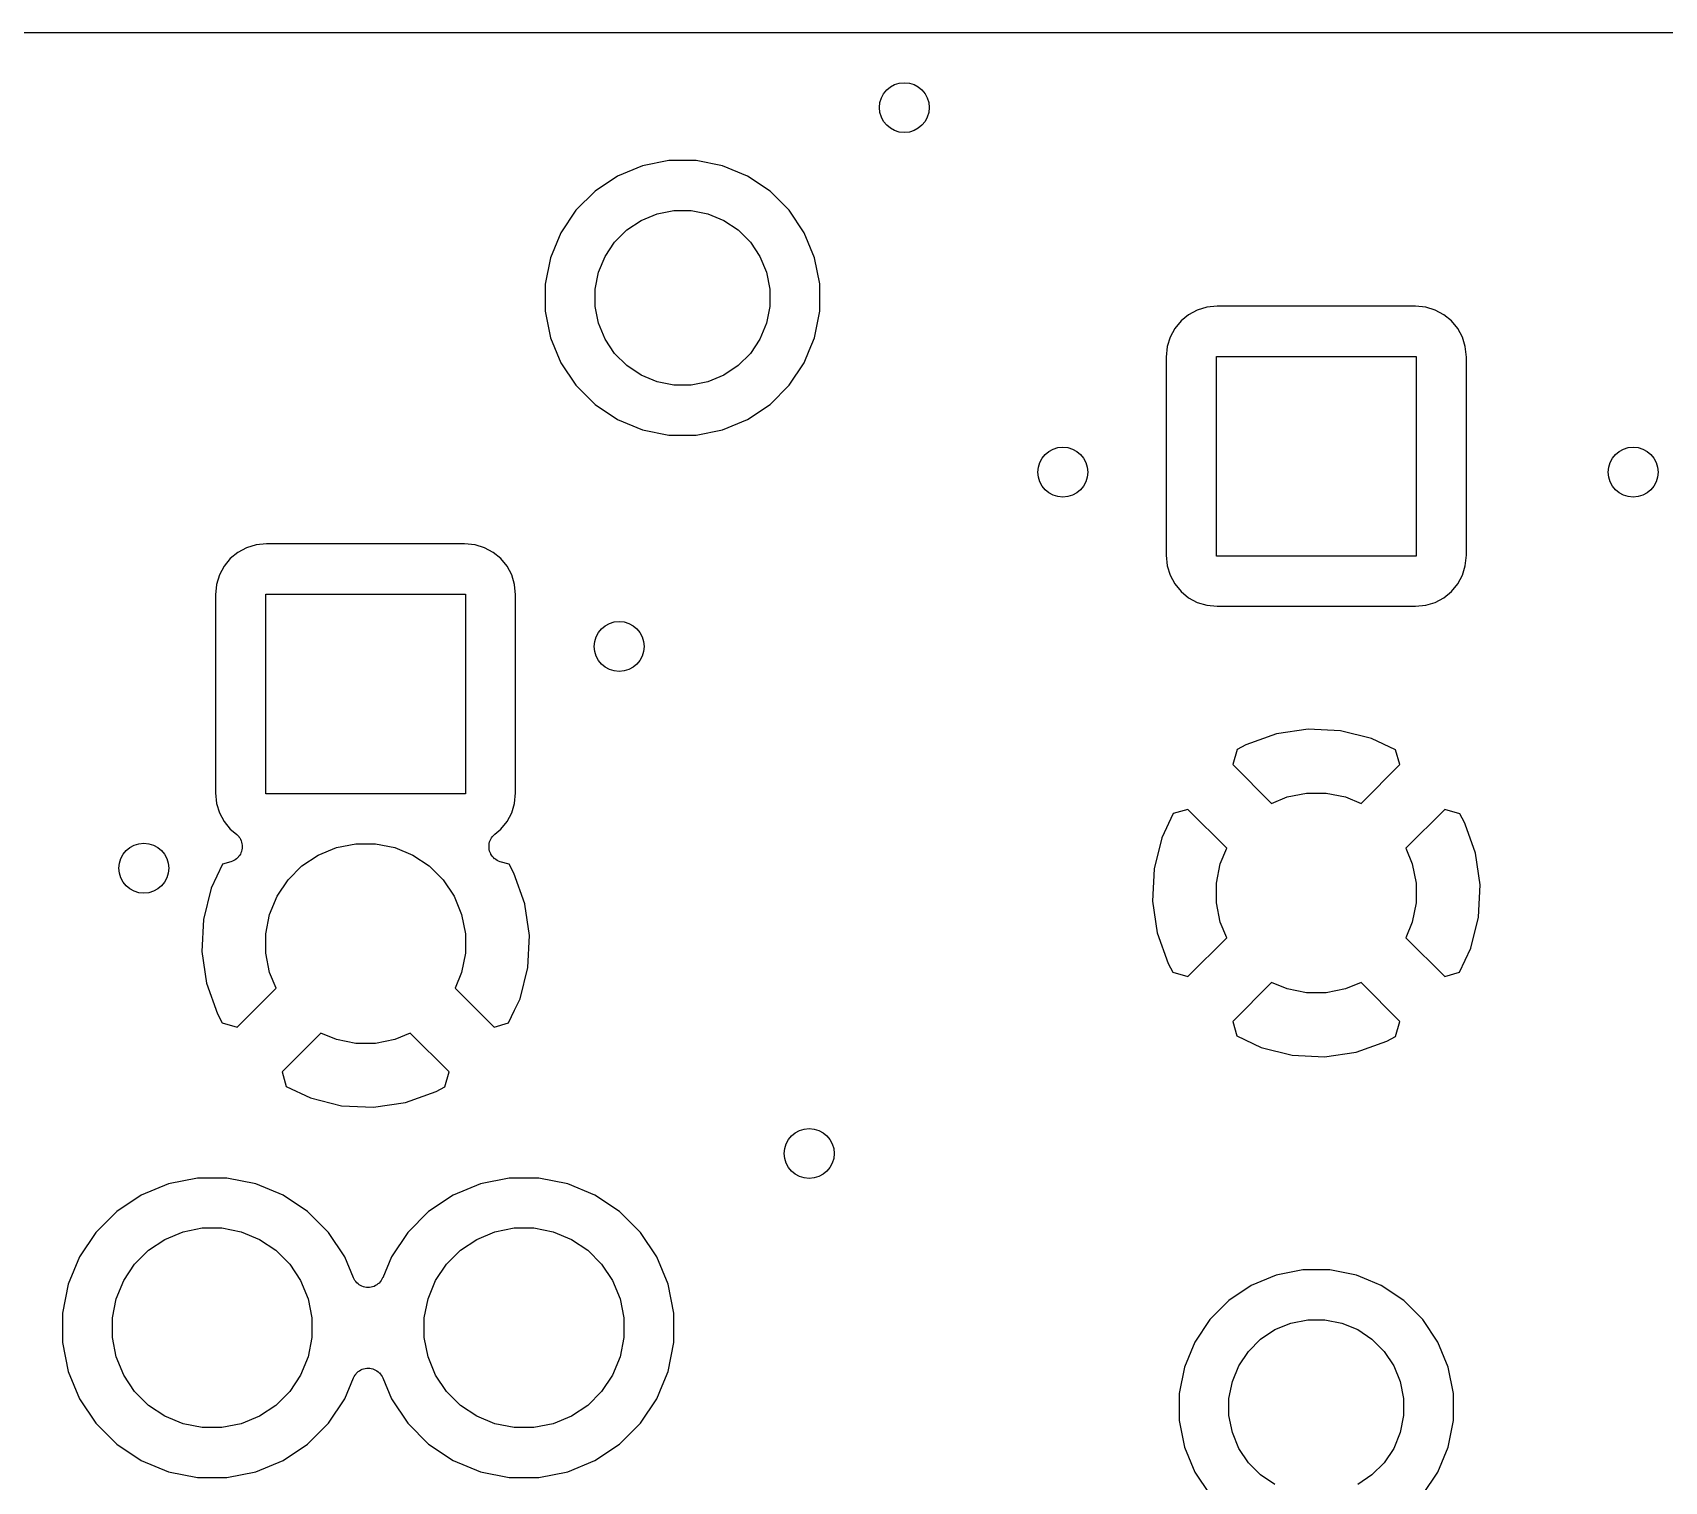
# Model space of a CAD drawing. Extents: x 2.85 to 5.2, y -4.31 to -3.17.
# Drawn here: x 3.445 to 3.96, y -3.623 to -3.166 of the extents above; entities that cross this region are included whole.
import ezdxf

# ---------------------------------------------------------------- set-up
doc = ezdxf.new("R2010")
doc.units = 0
doc.header["$MEASUREMENT"] = 0
doc.layers.add('BLACK', color=7, linetype='CONTINUOUS')

msp = doc.modelspace()

# ---------------------------------------------------------------- linework, layer by layer
at = {"layer": 'BLACK', "linetype": 'CONTINUOUS'}
for p, q in [((2.9922, -3.16634), (4.6636, -3.16634)), ((3.64573, -3.20669), (3.63737, -3.20836)), ((3.65427, -3.20669), (3.64573, -3.20669)), ((3.66263, -3.20836), (3.65427, -3.20669)), ((3.62949, -3.21162), (3.62239, -3.21636)), ((3.63737, -3.20836), (3.62949, -3.21162)), ((3.67051, -3.21162), (3.66263, -3.20836)), ((3.67761, -3.21636), (3.67051, -3.21162)), ((3.62239, -3.21636), (3.61636, -3.22239)), ((3.68364, -3.22239), (3.67761, -3.21636)), ((3.61636, -3.22239), (3.61162, -3.22949)), ((3.64196, -3.2235), (3.64729, -3.22244)), ((3.64729, -3.22244), (3.65271, -3.22244)), ((3.65271, -3.22244), (3.65804, -3.2235)), ((3.68838, -3.22949), (3.68364, -3.22239)), ((3.63243, -3.22859), (3.63695, -3.22558)), ((3.63695, -3.22558), (3.64196, -3.2235)), ((3.65804, -3.2235), (3.66305, -3.22558)), ((3.66305, -3.22558), (3.66757, -3.22859)), ((3.61162, -3.22949), (3.60836, -3.23737)), ((3.62558, -3.23695), (3.62859, -3.23243)), ((3.62859, -3.23243), (3.63243, -3.22859)), ((3.66757, -3.22859), (3.67141, -3.23243)), ((3.67141, -3.23243), (3.67442, -3.23695)), ((3.69164, -3.23737), (3.68838, -3.22949)), ((3.60836, -3.23737), (3.60669, -3.24573)), ((3.6235, -3.24196), (3.62558, -3.23695)), ((3.67442, -3.23695), (3.6765, -3.24196)), ((3.69329, -3.24564), (3.69164, -3.23737)), ((3.62244, -3.24729), (3.6235, -3.24196)), ((3.6765, -3.24196), (3.67756, -3.24729)), ((3.60669, -3.24573), (3.60669, -3.25427)), ((3.62244, -3.25271), (3.62244, -3.24729)), ((3.67756, -3.24729), (3.67756, -3.25271)), ((3.69331, -3.24573), (3.69329, -3.24564)), ((3.69331, -3.25427), (3.69331, -3.24573)), ((3.6235, -3.25804), (3.62244, -3.25271)), ((3.67756, -3.25271), (3.6765, -3.25804)), ((3.81245, -3.25388), (3.80971, -3.25535)), ((3.81542, -3.25298), (3.81245, -3.25388)), ((3.81875, -3.25266), (3.81542, -3.25298)), ((3.88125, -3.25266), (3.81875, -3.25266)), ((3.88458, -3.25298), (3.88125, -3.25266)), ((3.88755, -3.25388), (3.88458, -3.25298)), ((3.89029, -3.25535), (3.88755, -3.25388)), ((3.60669, -3.25427), (3.60836, -3.26263)), ((3.62558, -3.26305), (3.6235, -3.25804)), ((3.6765, -3.25804), (3.67442, -3.26305)), ((3.69164, -3.26263), (3.69331, -3.25427)), ((3.80731, -3.25731), (3.80535, -3.25971)), ((3.80971, -3.25535), (3.80731, -3.25731)), ((3.89269, -3.25731), (3.89029, -3.25535)), ((3.89465, -3.25971), (3.89269, -3.25731)), ((3.60836, -3.26263), (3.61162, -3.27051)), ((3.62859, -3.26757), (3.62558, -3.26305)), ((3.67442, -3.26305), (3.67141, -3.26757)), ((3.69, -3.26659), (3.69164, -3.26263)), ((3.80388, -3.26245), (3.80298, -3.26542)), ((3.80535, -3.25971), (3.80388, -3.26245)), ((3.89612, -3.26245), (3.89465, -3.25971)), ((3.89702, -3.26542), (3.89612, -3.26245)), ((3.63243, -3.27141), (3.62859, -3.26757)), ((3.67141, -3.26757), (3.66757, -3.27141)), ((3.68838, -3.27051), (3.69, -3.26659)), ((3.69, -3.26659), (3.69, -3.26659)), ((3.80298, -3.26542), (3.80266, -3.26875)), ((3.80266, -3.26875), (3.80266, -3.33125)), ((3.8185, -3.3315), (3.8185, -3.2685)), ((3.8185, -3.2685), (3.8815, -3.2685)), ((3.8815, -3.2685), (3.8815, -3.3315)), ((3.89734, -3.26875), (3.89702, -3.26542)), ((3.89734, -3.33125), (3.89734, -3.26875)), ((3.61162, -3.27051), (3.61636, -3.27761)), ((3.63695, -3.27442), (3.63243, -3.27141)), ((3.64196, -3.2765), (3.63695, -3.27442)), ((3.66305, -3.27442), (3.65804, -3.2765)), ((3.66757, -3.27141), (3.66305, -3.27442)), ((3.68364, -3.27761), (3.68838, -3.27051)), ((3.61636, -3.27761), (3.62239, -3.28364)), ((3.64729, -3.27756), (3.64196, -3.2765)), ((3.65271, -3.27756), (3.64729, -3.27756)), ((3.65804, -3.2765), (3.65271, -3.27756)), ((3.67761, -3.28364), (3.68364, -3.27761)), ((3.62239, -3.28364), (3.62949, -3.28838)), ((3.67051, -3.28838), (3.67761, -3.28364)), ((3.62949, -3.28838), (3.63737, -3.29164)), ((3.66263, -3.29164), (3.67051, -3.28838)), ((3.63737, -3.29164), (3.64573, -3.29331)), ((3.64573, -3.29331), (3.65427, -3.29331)), ((3.65427, -3.29331), (3.66263, -3.29164)), ((3.50971, -3.33035), (3.50731, -3.33231)), ((3.51245, -3.32888), (3.50971, -3.33035)), ((3.51542, -3.32798), (3.51245, -3.32888)), ((3.51875, -3.32766), (3.51542, -3.32798)), ((3.58125, -3.32766), (3.51875, -3.32766)), ((3.58458, -3.32798), (3.58125, -3.32766)), ((3.58755, -3.32888), (3.58458, -3.32798)), ((3.59029, -3.33035), (3.58755, -3.32888)), ((3.59269, -3.33231), (3.59029, -3.33035)), ((3.80266, -3.33125), (3.80298, -3.33458)), ((3.89702, -3.33458), (3.89734, -3.33125)), ((3.50535, -3.33471), (3.50388, -3.33745)), ((3.50731, -3.33231), (3.50535, -3.33471)), ((3.59465, -3.33471), (3.59269, -3.33231)), ((3.59612, -3.33745), (3.59465, -3.33471)), ((3.80298, -3.33458), (3.80388, -3.33755)), ((3.8815, -3.3315), (3.8185, -3.3315)), ((3.89612, -3.33755), (3.89702, -3.33458)), ((3.50298, -3.34042), (3.50266, -3.34375)), ((3.50388, -3.33745), (3.50298, -3.34042)), ((3.59702, -3.34042), (3.59612, -3.33745)), ((3.59734, -3.34375), (3.59702, -3.34042)), ((3.80388, -3.33755), (3.80535, -3.34029)), ((3.80535, -3.34029), (3.80731, -3.34269)), ((3.89269, -3.34269), (3.89465, -3.34029)), ((3.89465, -3.34029), (3.89612, -3.33755)), ((3.50266, -3.34375), (3.50266, -3.40625)), ((3.5185, -3.4065), (3.5185, -3.3435)), ((3.5185, -3.3435), (3.5815, -3.3435)), ((3.5815, -3.3435), (3.5815, -3.4065)), ((3.59734, -3.40625), (3.59734, -3.34375)), ((3.80731, -3.34269), (3.80971, -3.34465)), ((3.80971, -3.34465), (3.81245, -3.34612)), ((3.81245, -3.34612), (3.81542, -3.34702)), ((3.88458, -3.34702), (3.88755, -3.34612)), ((3.88755, -3.34612), (3.89029, -3.34465)), ((3.89029, -3.34465), (3.89269, -3.34269)), ((3.81542, -3.34702), (3.81875, -3.34734)), ((3.81875, -3.34734), (3.88125, -3.34734)), ((3.88125, -3.34734), (3.88458, -3.34702)), ((3.83744, -3.3876), (3.82777, -3.39106)), ((3.84747, -3.38611), (3.83744, -3.3876)), ((3.8576, -3.38661), (3.84747, -3.38611)), ((3.86744, -3.38908), (3.8576, -3.38661)), ((3.82501, -3.39253), (3.82362, -3.39727)), ((3.82777, -3.39106), (3.82501, -3.39253)), ((3.87503, -3.39267), (3.86744, -3.38908)), ((3.87638, -3.39727), (3.87503, -3.39267)), ((3.82362, -3.39727), (3.83589, -3.40955)), ((3.86411, -3.40955), (3.87638, -3.39727)), ((3.50266, -3.40625), (3.50298, -3.40958)), ((3.5815, -3.4065), (3.5185, -3.4065)), ((3.59702, -3.40958), (3.59734, -3.40625)), ((3.83589, -3.40955), (3.84081, -3.40751)), ((3.84081, -3.40751), (3.8469, -3.4063)), ((3.8469, -3.4063), (3.8531, -3.4063)), ((3.8531, -3.4063), (3.85919, -3.40751)), ((3.85919, -3.40751), (3.86411, -3.40955)), ((3.50298, -3.40958), (3.50388, -3.41255)), ((3.50388, -3.41255), (3.50535, -3.41529)), ((3.59465, -3.41529), (3.59612, -3.41255)), ((3.59612, -3.41255), (3.59702, -3.40958)), ((3.80487, -3.41277), (3.80128, -3.42035)), ((3.80948, -3.41142), (3.80487, -3.41277)), ((3.82175, -3.42369), (3.80948, -3.41142)), ((3.89052, -3.41142), (3.87825, -3.42369)), ((3.89527, -3.41281), (3.89052, -3.41142)), ((3.89674, -3.41556), (3.89527, -3.41281)), ((3.50535, -3.41529), (3.50731, -3.41769)), ((3.50731, -3.41769), (3.50926, -3.41928)), ((3.59074, -3.41928), (3.59269, -3.41769)), ((3.59269, -3.41769), (3.59465, -3.41529)), ((3.89694, -3.41613), (3.89674, -3.41556)), ((3.9002, -3.42523), (3.89694, -3.41613)), ((3.89694, -3.41613), (3.89694, -3.41613)), ((3.50926, -3.41928), (3.50931, -3.41933)), ((3.50931, -3.41933), (3.50932, -3.41933)), ((3.50932, -3.41933), (3.50933, -3.41934)), ((3.50933, -3.41934), (3.50966, -3.41968)), ((3.50966, -3.41968), (3.50999, -3.42002)), ((3.50999, -3.42002), (3.51, -3.42003)), ((3.51, -3.42003), (3.51001, -3.42004)), ((3.51001, -3.42004), (3.51026, -3.42044)), ((3.51026, -3.42044), (3.51052, -3.42084)), ((3.51052, -3.42084), (3.51053, -3.42085)), ((3.51053, -3.42085), (3.51054, -3.42086)), ((3.51054, -3.42086), (3.51071, -3.4213)), ((3.51071, -3.4213), (3.51089, -3.42175)), ((3.51089, -3.42175), (3.51089, -3.42176)), ((3.51089, -3.42176), (3.51089, -3.42177)), ((3.51089, -3.42177), (3.51098, -3.42224)), ((3.51105, -3.42371), (3.51095, -3.42418)), ((3.51098, -3.42224), (3.51107, -3.42271)), ((3.51106, -3.4237), (3.51105, -3.42371)), ((3.51107, -3.42273), (3.51106, -3.42321)), ((3.51106, -3.42321), (3.51106, -3.42368)), ((3.51106, -3.42368), (3.51106, -3.4237)), ((3.51107, -3.42271), (3.51107, -3.42272)), ((3.51107, -3.42272), (3.51107, -3.42273)), ((3.53508, -3.42583), (3.54081, -3.42345)), ((3.54081, -3.42345), (3.5469, -3.42224)), ((3.5469, -3.42224), (3.5531, -3.42224)), ((3.5531, -3.42224), (3.55919, -3.42345)), ((3.55919, -3.42345), (3.56492, -3.42583)), ((3.58894, -3.42264), (3.58903, -3.42217)), ((3.58894, -3.42265), (3.58894, -3.42264)), ((3.58894, -3.42266), (3.58894, -3.42265)), ((3.58894, -3.42314), (3.58894, -3.42266)), ((3.58894, -3.42361), (3.58894, -3.42314)), ((3.58894, -3.42363), (3.58894, -3.42361)), ((3.58894, -3.42364), (3.58894, -3.42363)), ((3.58903, -3.4241), (3.58894, -3.42364)), ((3.58903, -3.42217), (3.58913, -3.4217)), ((3.58913, -3.42168), (3.58932, -3.42124)), ((3.58913, -3.42169), (3.58913, -3.42168)), ((3.58913, -3.4217), (3.58913, -3.42169)), ((3.58932, -3.42124), (3.5895, -3.4208)), ((3.5895, -3.42079), (3.58951, -3.42078)), ((3.5895, -3.4208), (3.5895, -3.42079)), ((3.58951, -3.42078), (3.58977, -3.42039)), ((3.58977, -3.42039), (3.59004, -3.41999)), ((3.59004, -3.41998), (3.59005, -3.41997)), ((3.59004, -3.41999), (3.59004, -3.41998)), ((3.59005, -3.41997), (3.59039, -3.41964)), ((3.59039, -3.41964), (3.59072, -3.4193)), ((3.59072, -3.4193), (3.59073, -3.41929)), ((3.59073, -3.41929), (3.59074, -3.41928)), ((3.80128, -3.42035), (3.79882, -3.43019)), ((3.81971, -3.42861), (3.82175, -3.42369)), ((3.87825, -3.42369), (3.88029, -3.42861)), ((3.50487, -3.42871), (3.50128, -3.4363)), ((3.50749, -3.42794), (3.50487, -3.42871)), ((3.50751, -3.42794), (3.50749, -3.42794)), ((3.50752, -3.42794), (3.50751, -3.42794)), ((3.50796, -3.42776), (3.50752, -3.42794)), ((3.5084, -3.42758), (3.50796, -3.42776)), ((3.50841, -3.42757), (3.5084, -3.42758)), ((3.50842, -3.42757), (3.50841, -3.42757)), ((3.50882, -3.4273), (3.50842, -3.42757)), ((3.50922, -3.42705), (3.50882, -3.4273)), ((3.50923, -3.42703), (3.50922, -3.42704)), ((3.50922, -3.42704), (3.50922, -3.42705)), ((3.50957, -3.4267), (3.50923, -3.42703)), ((3.50991, -3.42636), (3.50957, -3.4267)), ((3.50992, -3.42635), (3.50991, -3.42636)), ((3.50993, -3.42634), (3.50992, -3.42635)), ((3.5102, -3.42595), (3.50993, -3.42634)), ((3.51047, -3.42556), (3.5102, -3.42595)), ((3.51048, -3.42554), (3.51047, -3.42555)), ((3.51047, -3.42555), (3.51047, -3.42556)), ((3.51066, -3.4251), (3.51048, -3.42554)), ((3.51085, -3.42466), (3.51066, -3.4251)), ((3.51086, -3.42464), (3.51085, -3.42465)), ((3.51085, -3.42465), (3.51085, -3.42466)), ((3.51095, -3.42418), (3.51086, -3.42464)), ((3.52992, -3.42928), (3.53508, -3.42583)), ((3.56492, -3.42583), (3.57008, -3.42928)), ((3.58912, -3.42457), (3.58903, -3.4241)), ((3.58913, -3.42458), (3.58912, -3.42457)), ((3.58913, -3.4246), (3.58913, -3.42458)), ((3.58931, -3.42503), (3.58913, -3.4246)), ((3.58949, -3.42548), (3.58931, -3.42503)), ((3.5895, -3.42549), (3.58949, -3.42548)), ((3.5895, -3.4255), (3.5895, -3.42549)), ((3.58976, -3.42589), (3.5895, -3.4255)), ((3.59003, -3.42629), (3.58976, -3.42589)), ((3.59003, -3.4263), (3.59003, -3.42629)), ((3.59004, -3.42631), (3.59003, -3.4263)), ((3.59038, -3.42665), (3.59004, -3.42631)), ((3.59071, -3.42699), (3.59038, -3.42665)), ((3.59072, -3.42699), (3.59071, -3.42699)), ((3.59073, -3.427), (3.59072, -3.42699)), ((3.59113, -3.42727), (3.59073, -3.427)), ((3.59152, -3.42753), (3.59113, -3.42727)), ((3.59153, -3.42754), (3.59152, -3.42753)), ((3.59154, -3.42755), (3.59153, -3.42754)), ((3.59198, -3.42773), (3.59154, -3.42755)), ((3.59242, -3.42792), (3.59198, -3.42773)), ((3.59243, -3.42792), (3.59242, -3.42792)), ((3.59244, -3.42792), (3.59243, -3.42792)), ((3.59251, -3.42794), (3.59244, -3.42792)), ((3.59527, -3.42875), (3.59251, -3.42794)), ((3.59674, -3.43151), (3.59527, -3.42875)), ((3.8185, -3.43469), (3.81971, -3.42861)), ((3.88029, -3.42861), (3.8815, -3.43469)), ((3.90168, -3.43526), (3.9002, -3.42523)), ((3.52209, -3.43882), (3.52554, -3.43366)), ((3.52554, -3.43366), (3.52992, -3.42928)), ((3.57008, -3.42928), (3.57446, -3.43366)), ((3.57446, -3.43366), (3.57791, -3.43882)), ((3.6002, -3.44118), (3.59674, -3.43151)), ((3.79882, -3.43019), (3.79832, -3.44033)), ((3.50128, -3.4363), (3.49882, -3.44614)), ((3.51971, -3.44455), (3.52209, -3.43882)), ((3.57791, -3.43882), (3.58029, -3.44455)), ((3.8185, -3.4409), (3.8185, -3.43469)), ((3.8815, -3.43469), (3.8815, -3.4409)), ((3.90118, -3.4454), (3.90168, -3.43526)), ((3.5185, -3.45064), (3.51971, -3.44455)), ((3.58029, -3.44455), (3.5815, -3.45064)), ((3.60021, -3.4413), (3.6002, -3.44118)), ((3.60022, -3.4413), (3.60021, -3.4413)), ((3.60168, -3.45121), (3.60022, -3.4413)), ((3.79832, -3.44033), (3.7998, -3.45036)), ((3.81971, -3.44698), (3.8185, -3.4409)), ((3.8815, -3.4409), (3.88029, -3.44698)), ((3.49882, -3.44614), (3.49832, -3.45627)), ((3.82175, -3.4519), (3.81971, -3.44698)), ((3.88029, -3.44698), (3.87825, -3.4519)), ((3.89872, -3.45524), (3.90118, -3.4454)), ((3.5185, -3.45684), (3.5185, -3.45064)), ((3.5815, -3.45064), (3.5815, -3.45684)), ((3.60118, -3.46134), (3.60168, -3.45121)), ((3.7998, -3.45036), (3.80326, -3.46003)), ((3.80948, -3.46417), (3.82175, -3.4519)), ((3.87825, -3.4519), (3.89052, -3.46417)), ((3.49832, -3.45627), (3.4998, -3.4663)), ((3.51971, -3.46293), (3.5185, -3.45684)), ((3.5815, -3.45684), (3.58029, -3.46293)), ((3.80326, -3.46003), (3.80473, -3.46278)), ((3.89513, -3.46282), (3.89872, -3.45524)), ((3.52175, -3.46785), (3.51971, -3.46293)), ((3.58029, -3.46293), (3.57825, -3.46785)), ((3.59872, -3.47118), (3.60118, -3.46134)), ((3.80473, -3.46278), (3.80948, -3.46417)), ((3.89052, -3.46417), (3.89513, -3.46282)), ((3.4998, -3.4663), (3.50326, -3.47597)), ((3.50948, -3.48012), (3.52175, -3.46785)), ((3.57825, -3.46785), (3.59052, -3.48012)), ((3.83589, -3.46604), (3.82362, -3.47832)), ((3.84081, -3.46808), (3.83589, -3.46604)), ((3.8469, -3.46929), (3.84081, -3.46808)), ((3.8531, -3.46929), (3.8469, -3.46929)), ((3.85919, -3.46808), (3.8531, -3.46929)), ((3.86411, -3.46604), (3.85919, -3.46808)), ((3.87638, -3.47832), (3.86411, -3.46604)), ((3.59513, -3.47877), (3.59703, -3.47474)), ((3.59703, -3.47474), (3.59872, -3.47118)), ((3.59703, -3.47474), (3.59703, -3.47474)), ((3.50326, -3.47597), (3.50473, -3.47873)), ((3.50473, -3.47873), (3.50948, -3.48012)), ((3.59052, -3.48012), (3.59513, -3.47877)), ((3.82362, -3.47832), (3.82497, -3.48292)), ((3.87499, -3.48306), (3.87638, -3.47832)), ((3.53589, -3.48199), (3.52362, -3.49426)), ((3.54081, -3.48403), (3.53589, -3.48199)), ((3.5469, -3.48524), (3.54081, -3.48403)), ((3.5531, -3.48524), (3.5469, -3.48524)), ((3.55919, -3.48403), (3.5531, -3.48524)), ((3.56411, -3.48199), (3.55919, -3.48403)), ((3.57638, -3.49426), (3.56411, -3.48199)), ((3.82497, -3.48292), (3.83256, -3.48651)), ((3.86256, -3.48799), (3.87223, -3.48453)), ((3.87223, -3.48453), (3.87499, -3.48306)), ((3.83256, -3.48651), (3.8424, -3.48898)), ((3.8424, -3.48898), (3.85253, -3.48948)), ((3.85253, -3.48948), (3.86256, -3.48799)), ((3.52362, -3.49426), (3.52497, -3.49887)), ((3.57499, -3.49901), (3.57637, -3.49428)), ((3.57637, -3.49428), (3.57638, -3.49426)), ((3.57637, -3.49428), (3.57637, -3.49428)), ((3.52497, -3.49887), (3.53256, -3.50246)), ((3.56256, -3.50394), (3.57223, -3.50048)), ((3.57223, -3.50048), (3.57499, -3.49901)), ((3.53256, -3.50246), (3.5424, -3.50492)), ((3.5424, -3.50492), (3.55253, -3.50542)), ((3.55253, -3.50542), (3.56256, -3.50394)), ((3.48779, -3.52957), (3.4792, -3.53313)), ((3.49692, -3.52776), (3.48779, -3.52957)), ((3.50623, -3.52776), (3.49692, -3.52776)), ((3.51536, -3.52957), (3.50623, -3.52776)), ((3.52395, -3.53313), (3.51536, -3.52957)), ((3.58622, -3.52957), (3.57762, -3.53313)), ((3.59535, -3.52776), (3.58622, -3.52957)), ((3.60465, -3.52776), (3.59535, -3.52776)), ((3.61378, -3.52957), (3.60465, -3.52776)), ((3.62238, -3.53313), (3.61378, -3.52957)), ((3.4792, -3.53313), (3.47146, -3.5383)), ((3.53169, -3.5383), (3.52395, -3.53313)), ((3.57762, -3.53313), (3.56988, -3.5383)), ((3.63012, -3.5383), (3.62238, -3.53313)), ((3.47146, -3.5383), (3.46488, -3.54488)), ((3.53827, -3.54488), (3.53169, -3.5383)), ((3.56988, -3.5383), (3.5633, -3.54488)), ((3.6367, -3.54488), (3.63012, -3.5383)), ((3.46488, -3.54488), (3.45971, -3.55262)), ((3.4815, -3.55054), (3.48666, -3.54709)), ((3.48666, -3.54709), (3.49239, -3.54471)), ((3.49239, -3.54471), (3.49847, -3.5435)), ((3.49847, -3.5435), (3.50468, -3.5435)), ((3.50468, -3.5435), (3.51076, -3.54471)), ((3.51076, -3.54471), (3.51649, -3.54709)), ((3.51649, -3.54709), (3.52165, -3.55054)), ((3.54344, -3.55262), (3.53827, -3.54488)), ((3.5633, -3.54488), (3.55813, -3.55262)), ((3.57992, -3.55054), (3.58508, -3.54709)), ((3.58508, -3.54709), (3.59081, -3.54471)), ((3.59081, -3.54471), (3.5969, -3.5435)), ((3.5969, -3.5435), (3.6031, -3.5435)), ((3.6031, -3.5435), (3.60919, -3.54471)), ((3.60919, -3.54471), (3.61492, -3.54709)), ((3.61492, -3.54709), (3.62008, -3.55054)), ((3.64187, -3.55262), (3.6367, -3.54488)), ((3.45971, -3.55262), (3.45615, -3.56122)), ((3.47711, -3.55492), (3.4815, -3.55054)), ((3.52165, -3.55054), (3.52604, -3.55492)), ((3.54617, -3.5592), (3.54344, -3.55262)), ((3.55813, -3.55262), (3.55541, -3.5592)), ((3.57554, -3.55492), (3.57992, -3.55054)), ((3.62008, -3.55054), (3.62446, -3.55492)), ((3.64543, -3.56122), (3.64187, -3.55262)), ((3.47366, -3.56008), (3.47711, -3.55492)), ((3.52604, -3.55492), (3.52949, -3.56008)), ((3.57209, -3.56008), (3.57554, -3.55492)), ((3.62446, -3.55492), (3.62791, -3.56008)), ((3.84573, -3.55669), (3.83737, -3.55836)), ((3.85427, -3.55669), (3.84573, -3.55669)), ((3.86263, -3.55836), (3.85427, -3.55669)), ((3.45615, -3.56122), (3.45433, -3.57035)), ((3.47129, -3.56581), (3.47366, -3.56008)), ((3.52949, -3.56008), (3.53186, -3.56581)), ((3.5464, -3.55963), (3.54617, -3.5592)), ((3.54662, -3.56005), (3.5464, -3.55963)), ((3.54662, -3.56006), (3.54662, -3.56005)), ((3.54663, -3.56006), (3.54662, -3.56006)), ((3.54693, -3.56043), (3.54663, -3.56006)), ((3.54723, -3.56081), (3.54693, -3.56043)), ((3.54724, -3.56081), (3.54723, -3.56081)), ((3.54725, -3.56082), (3.54724, -3.56081)), ((3.54761, -3.56112), (3.54725, -3.56082)), ((3.54798, -3.56143), (3.54761, -3.56112)), ((3.54799, -3.56143), (3.54798, -3.56143)), ((3.548, -3.56144), (3.54799, -3.56143)), ((3.54842, -3.56167), (3.548, -3.56144)), ((3.54884, -3.5619), (3.54842, -3.56167)), ((3.54885, -3.5619), (3.54884, -3.5619)), ((3.54886, -3.5619), (3.54885, -3.5619)), ((3.54932, -3.56204), (3.54886, -3.5619)), ((3.54977, -3.56219), (3.54932, -3.56204)), ((3.54978, -3.56219), (3.54977, -3.56219)), ((3.54979, -3.56219), (3.54978, -3.56219)), ((3.55027, -3.56224), (3.54979, -3.56219)), ((3.55074, -3.56229), (3.55027, -3.56224)), ((3.55075, -3.56229), (3.55074, -3.56229)), ((3.55076, -3.56229), (3.55075, -3.56229)), ((3.55124, -3.56224), (3.55076, -3.56229)), ((3.55172, -3.5622), (3.55124, -3.56224)), ((3.55173, -3.5622), (3.55172, -3.5622)), ((3.55172, -3.5622), (3.55172, -3.5622)), ((3.55219, -3.56206), (3.55173, -3.5622)), ((3.55265, -3.56193), (3.55219, -3.56206)), ((3.55266, -3.56192), (3.55265, -3.56193)), ((3.55267, -3.56192), (3.55266, -3.56192)), ((3.55309, -3.5617), (3.55267, -3.56192)), ((3.55352, -3.56148), (3.55309, -3.5617)), ((3.55353, -3.56147), (3.55352, -3.56147)), ((3.55352, -3.56147), (3.55352, -3.56148)), ((3.5539, -3.56117), (3.55353, -3.56147)), ((3.55428, -3.56087), (3.5539, -3.56117)), ((3.55429, -3.56086), (3.55428, -3.56087)), ((3.5546, -3.56049), (3.55429, -3.56086)), ((3.55429, -3.56086), (3.55429, -3.56086)), ((3.55491, -3.56012), (3.5546, -3.56049)), ((3.55492, -3.56011), (3.55491, -3.56011)), ((3.55491, -3.56011), (3.55491, -3.56012)), ((3.55515, -3.55969), (3.55492, -3.56011)), ((3.55538, -3.55927), (3.55515, -3.55969)), ((3.55539, -3.55925), (3.55538, -3.55927)), ((3.55541, -3.5592), (3.55539, -3.55925)), ((3.55539, -3.55925), (3.55539, -3.55925)), ((3.55539, -3.55925), (3.55539, -3.55925)), ((3.56971, -3.56581), (3.57209, -3.56008)), ((3.62791, -3.56008), (3.63029, -3.56581)), ((3.64724, -3.57035), (3.64543, -3.56122)), ((3.82949, -3.56162), (3.82239, -3.56636)), ((3.83737, -3.55836), (3.82949, -3.56162)), ((3.86644, -3.55993), (3.86263, -3.55836)), ((3.87051, -3.56162), (3.86644, -3.55993)), ((3.87761, -3.56636), (3.87051, -3.56162)), ((3.47008, -3.5719), (3.47129, -3.56581)), ((3.53186, -3.56581), (3.53307, -3.5719)), ((3.5685, -3.5719), (3.56971, -3.56581)), ((3.63029, -3.56581), (3.6315, -3.5719)), ((3.82239, -3.56636), (3.81636, -3.57239)), ((3.88364, -3.57239), (3.87761, -3.56636)), ((3.45433, -3.57035), (3.45433, -3.57965)), ((3.47008, -3.5781), (3.47008, -3.5719)), ((3.53307, -3.5719), (3.53307, -3.5781)), ((3.5685, -3.5781), (3.5685, -3.5719)), ((3.6315, -3.5719), (3.6315, -3.5781)), ((3.64724, -3.57965), (3.64724, -3.57035)), ((3.81636, -3.57239), (3.81162, -3.57949)), ((3.84196, -3.5735), (3.84729, -3.57244)), ((3.84729, -3.57244), (3.85271, -3.57244)), ((3.85271, -3.57244), (3.85804, -3.5735)), ((3.88838, -3.57949), (3.88364, -3.57239)), ((3.47129, -3.58419), (3.47008, -3.5781)), ((3.53307, -3.5781), (3.53186, -3.58419)), ((3.56971, -3.58419), (3.5685, -3.5781)), ((3.6315, -3.5781), (3.63029, -3.58419)), ((3.83243, -3.57859), (3.83695, -3.57558)), ((3.83695, -3.57558), (3.84196, -3.5735)), ((3.85804, -3.5735), (3.86305, -3.57558)), ((3.86305, -3.57558), (3.86757, -3.57859)), ((3.45433, -3.57965), (3.45615, -3.58878)), ((3.64543, -3.58878), (3.64724, -3.57965)), ((3.81162, -3.57949), (3.80836, -3.58737)), ((3.82558, -3.58695), (3.82859, -3.58243)), ((3.82859, -3.58243), (3.83243, -3.57859)), ((3.86757, -3.57859), (3.87141, -3.58243)), ((3.87141, -3.58243), (3.87442, -3.58695)), ((3.89164, -3.58737), (3.88838, -3.57949)), ((3.45615, -3.58878), (3.45971, -3.59738)), ((3.47366, -3.58992), (3.47129, -3.58419)), ((3.53186, -3.58419), (3.52949, -3.58992)), ((3.5473, -3.58913), (3.54767, -3.58883)), ((3.54767, -3.58883), (3.54804, -3.58853)), ((3.54804, -3.58853), (3.54805, -3.58853)), ((3.54805, -3.58853), (3.54806, -3.58852)), ((3.54806, -3.58852), (3.54848, -3.5883)), ((3.54848, -3.5883), (3.54891, -3.58808)), ((3.54891, -3.58808), (3.54892, -3.58807)), ((3.54891, -3.58808), (3.54891, -3.58808)), ((3.54892, -3.58807), (3.54938, -3.58794)), ((3.54938, -3.58794), (3.54984, -3.5878)), ((3.54984, -3.5878), (3.54985, -3.5878)), ((3.54985, -3.5878), (3.54986, -3.5878)), ((3.54986, -3.5878), (3.55034, -3.58776)), ((3.55034, -3.58776), (3.55081, -3.58771)), ((3.55081, -3.58771), (3.55082, -3.58771)), ((3.55082, -3.58771), (3.55083, -3.58771)), ((3.55083, -3.58771), (3.55131, -3.58776)), ((3.55131, -3.58776), (3.55178, -3.58781)), ((3.55178, -3.58781), (3.55179, -3.58781)), ((3.55179, -3.58781), (3.5518, -3.58781)), ((3.5518, -3.58781), (3.55226, -3.58796)), ((3.55226, -3.58796), (3.55272, -3.5881)), ((3.55272, -3.5881), (3.55272, -3.5881)), ((3.55272, -3.5881), (3.55273, -3.5881)), ((3.55273, -3.5881), (3.55315, -3.58833)), ((3.55315, -3.58833), (3.55358, -3.58856)), ((3.55358, -3.58856), (3.55358, -3.58857)), ((3.55358, -3.58857), (3.55359, -3.58857)), ((3.55359, -3.58857), (3.55395, -3.58887)), ((3.57209, -3.58992), (3.56971, -3.58419)), ((3.63029, -3.58419), (3.62791, -3.58992)), ((3.64354, -3.59333), (3.64543, -3.58878)), ((3.80836, -3.58737), (3.80669, -3.59573)), ((3.8235, -3.59196), (3.82558, -3.58695)), ((3.87442, -3.58695), (3.8765, -3.59196)), ((3.89331, -3.59573), (3.89164, -3.58737)), ((3.47711, -3.59508), (3.47366, -3.58992)), ((3.52949, -3.58992), (3.52604, -3.59508)), ((3.54344, -3.59738), (3.54617, -3.5908)), ((3.54617, -3.5908), (3.54619, -3.59075)), ((3.54619, -3.59075), (3.5462, -3.59073)), ((3.54619, -3.59075), (3.54619, -3.59075)), ((3.54619, -3.59075), (3.54619, -3.59075)), ((3.5462, -3.59073), (3.54643, -3.59031)), ((3.54643, -3.59031), (3.54666, -3.58989)), ((3.54666, -3.58989), (3.54667, -3.58988)), ((3.54666, -3.58989), (3.54666, -3.58989)), ((3.54667, -3.58988), (3.54698, -3.58951)), ((3.54698, -3.58951), (3.54728, -3.58914)), ((3.54728, -3.58914), (3.54729, -3.58914)), ((3.54729, -3.58914), (3.5473, -3.58913)), ((3.55395, -3.58887), (3.55433, -3.58918)), ((3.55433, -3.58918), (3.55433, -3.58919)), ((3.55433, -3.58919), (3.55434, -3.58919)), ((3.55434, -3.58919), (3.55464, -3.58956)), ((3.55464, -3.58956), (3.55495, -3.58994)), ((3.55495, -3.58994), (3.55495, -3.58994)), ((3.55495, -3.58994), (3.55496, -3.58995)), ((3.55496, -3.58995), (3.55518, -3.59037)), ((3.55518, -3.59037), (3.55541, -3.5908)), ((3.55541, -3.5908), (3.55813, -3.59738)), ((3.57554, -3.59508), (3.57209, -3.58992)), ((3.62791, -3.58992), (3.62446, -3.59508)), ((3.64187, -3.59738), (3.64354, -3.59333)), ((3.82244, -3.59729), (3.8235, -3.59196)), ((3.8765, -3.59196), (3.87756, -3.59729)), ((3.45971, -3.59738), (3.46488, -3.60512)), ((3.4815, -3.59946), (3.47711, -3.59508)), ((3.52604, -3.59508), (3.52165, -3.59946)), ((3.53827, -3.60512), (3.54344, -3.59738)), ((3.55813, -3.59738), (3.5633, -3.60512)), ((3.57992, -3.59946), (3.57554, -3.59508)), ((3.62446, -3.59508), (3.62008, -3.59946)), ((3.6367, -3.60512), (3.64187, -3.59738)), ((3.80669, -3.59573), (3.80669, -3.60427)), ((3.82244, -3.60271), (3.82244, -3.59729)), ((3.87756, -3.59729), (3.87756, -3.60271)), ((3.89331, -3.60427), (3.89331, -3.59573)), ((3.48666, -3.60291), (3.4815, -3.59946)), ((3.49239, -3.60529), (3.48666, -3.60291)), ((3.51649, -3.60291), (3.51076, -3.60529)), ((3.52165, -3.59946), (3.51649, -3.60291)), ((3.58508, -3.60291), (3.57992, -3.59946)), ((3.59081, -3.60529), (3.58508, -3.60291)), ((3.61492, -3.60291), (3.60919, -3.60529)), ((3.62008, -3.59946), (3.61492, -3.60291)), ((3.80669, -3.60427), (3.80836, -3.61263)), ((3.8235, -3.60804), (3.82244, -3.60271)), ((3.87756, -3.60271), (3.8765, -3.60804)), ((3.89164, -3.61263), (3.89331, -3.60427)), ((3.46488, -3.60512), (3.47146, -3.6117)), ((3.49847, -3.6065), (3.49239, -3.60529)), ((3.50468, -3.6065), (3.49847, -3.6065)), ((3.51076, -3.60529), (3.50468, -3.6065)), ((3.53169, -3.6117), (3.53827, -3.60512)), ((3.5633, -3.60512), (3.56988, -3.6117)), ((3.5969, -3.6065), (3.59081, -3.60529)), ((3.6031, -3.6065), (3.5969, -3.6065)), ((3.60919, -3.60529), (3.6031, -3.6065)), ((3.63012, -3.6117), (3.6367, -3.60512)), ((3.82558, -3.61305), (3.8235, -3.60804)), ((3.8765, -3.60804), (3.87442, -3.61305)), ((3.47146, -3.6117), (3.4792, -3.61687)), ((3.52395, -3.61687), (3.53169, -3.6117)), ((3.56988, -3.6117), (3.57762, -3.61687)), ((3.62238, -3.61687), (3.63012, -3.6117)), ((3.80836, -3.61263), (3.81162, -3.62051)), ((3.82859, -3.61757), (3.82558, -3.61305)), ((3.87442, -3.61305), (3.87141, -3.61757)), ((3.88838, -3.62051), (3.89164, -3.61263)), ((3.4792, -3.61687), (3.48779, -3.62043)), ((3.51536, -3.62043), (3.52395, -3.61687)), ((3.57762, -3.61687), (3.58622, -3.62043)), ((3.61378, -3.62043), (3.62238, -3.61687)), ((3.83243, -3.62141), (3.82859, -3.61757)), ((3.87141, -3.61757), (3.86757, -3.62141)), ((3.48779, -3.62043), (3.49692, -3.62224)), ((3.49692, -3.62224), (3.50623, -3.62224)), ((3.50623, -3.62224), (3.51536, -3.62043)), ((3.58622, -3.62043), (3.59535, -3.62224)), ((3.59535, -3.62224), (3.60465, -3.62224)), ((3.60465, -3.62224), (3.61378, -3.62043)), ((3.81162, -3.62051), (3.81636, -3.62761)), ((3.83695, -3.62442), (3.83243, -3.62141)), ((3.86757, -3.62141), (3.86305, -3.62442)), ((3.88364, -3.62761), (3.88838, -3.62051))]:
    msp.add_line(p, q, dxfattribs=at)
at = {"layer": 'BLACK'}
for centre in [(3.72, -3.19), (3.77, -3.305), (3.95, -3.305), (3.63, -3.36), (3.48, -3.43), (3.69, -3.52)]:
    msp.add_circle(centre, 0.00787, dxfattribs=at)

doc.saveas('drawing.dxf')
